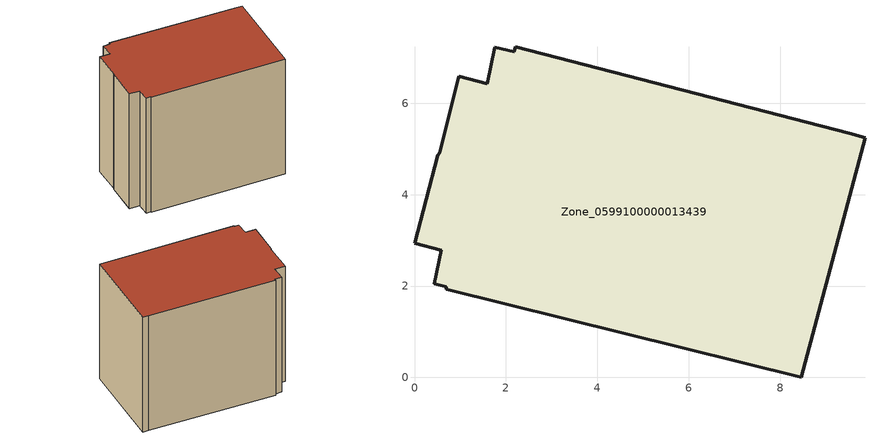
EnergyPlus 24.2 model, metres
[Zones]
Zone_0599100000013439
 floor ground (C_G): 0.59,2.78 0,2.94 0.51,4.87 0.56,4.92 0.97,6.59 1.59,6.43 1.76,7.22 2.18,7.13 2.2,7.24 9.52,5.34 9.86,5.24 8.47,0 0.7,1.93 0.7,1.99 0.43,2.05 z0
 wall outside (C_F): 2.18,7.13 1.76,7.22 1.59,6.43 0.97,6.59 0.56,4.92 0.51,4.87 0,2.94 0.59,2.78 0.43,2.05 0.7,1.99 0.7,1.93 8.47,0 9.86,5.24 9.52,5.34 2.2,7.24 2.18,7.13 z0:7.58
 roof outside (C_R): 0.43,2.05 0.7,1.99 0.7,1.93 8.47,0 9.86,5.24 9.52,5.34 2.2,7.24 2.18,7.13 1.76,7.22 1.59,6.43 0.97,6.59 0.56,4.92 0.51,4.87 0,2.94 0.59,2.78 z7.58
[BUILDING]
Pand.0599100000013439: North Axis=0; Terrain=City; Loads Convergence Tolerance Value=0.04; Temperature Convergence Tolerance Value=0.4; Solar Distribution=FullExterior; Maximum Number of Warmup Days=25; Minimum Number of Warmup Days=1
[Site:Location]
Rotterdam.The.Hague.AP_ZH_NLD Design_Conditions: Latitude=51.96; Longitude=4.45; Time Zone=1; Elevation=-4.5
[SITE:GROUNDTEMPERATURE:BUILDINGSURFACE]
18, 18, 18, 18, 18, 18, 18, 18, 18, 18, 18, 18
[MATERIAL] Thermal Absorptance=0.9; Solar Absorptance=0.7; Visible Absorptance=0.7
Name | Roughness | Thickness | Conductivity | Density | Specific Heat
G.TC.1946 | MediumSmooth | 0.15 | 1 | 540 | 1210
F.TC.1946 | Rough | 0.3 | 0.857143 | 1920 | 840
R.TC.1946 | MediumRough | 0.2 | 0.909091 | 1500 | 1000
[CONSTRUCTION]
C_G: G.TC.1946
C_F: F.TC.1946
C_R: R.TC.1946
[ZONE]
Zone_0599100000013439: Type=1; Multiplier=1; Ceiling Height=Autocalculate; Volume=Autocalculate; Floor Area=autocalculate; Part of Total Floor Area=Yes
[ZONEINFILTRATION:DESIGNFLOWRATE]
Infil_Zone_0599100000013439: Zone or ZoneList or Space or SpaceList=Zone_0599100000013439; Schedule=AlwaysOn; Design Flow Rate Calculation Method=Flow/Area; Flow Rate per Floor Area=0.003; Constant Term Coefficient=1; Temperature Term Coefficient=0; Velocity Term Coefficient=0; Velocity Squared Term Coefficient=0
[HVACTEMPLATE:ZONE:IDEALLOADSAIRSYSTEM]
Zone_0599100000013439: Maximum Heating Supply Air Temperature=50; Minimum Cooling Supply Air Temperature=13; Maximum Heating Supply Air Humidity Ratio=0.0156; Minimum Cooling Supply Air Humidity Ratio=0.0077; Heating Limit=NoLimit; Cooling Limit=NoLimit; Dehumidification Control Type=ConstantSensibleHeatRatio; Cooling Sensible Heat Ratio=0.7; Dehumidification Setpoint=60; Humidification Control Type=None; Humidification Setpoint=30; Outdoor Air Method=None; Outdoor Air Flow Rate per Person=0.00944; Outdoor Air Flow Rate per Zone Floor Area=0; Outdoor Air Flow Rate per Zone=0; Demand Controlled Ventilation Type=None; Outdoor Air Economizer Type=NoEconomizer; Heat Recovery Type=None; Sensible Heat Recovery Effectiveness=0.7; Latent Heat Recovery Effectiveness=0.65
[ZONECONTROL:THERMOSTAT]
ThermostatControl_Zone_0599100000013439: Zone or ZoneList=Zone_0599100000013439; Control Type Schedule=DualSetpointControlType; Control 1=Thermostat_Zone_0599100000013439; Temperature Difference Between Cutout And Setpoint=0
[THERMOSTATSETPOINT:DUALSETPOINT]
Thermostat_Zone_0599100000013439: Heating Setpoint Temperature Schedule=HeatingSetpoint_Zone_0599100000013439; Cooling Setpoint Temperature Schedule=CoolingSetpoint_Zone_0599100000013439
[SCHEDULE:COMPACT]
HeatingSetpoint_Zone_0599100000013439: Through: 12/31, For: AllDays, Until: 24:00, 21
CoolingSetpoint_Zone_0599100000013439: Through: 12/31, For: AllDays, Until: 24:00, 24
DualSetpointControlType: Through: 12/31, For: AllDays, Until: 24:00, 4
AlwaysOn: Through: 12/31, For: AllDays, Until: 24:00, 1
